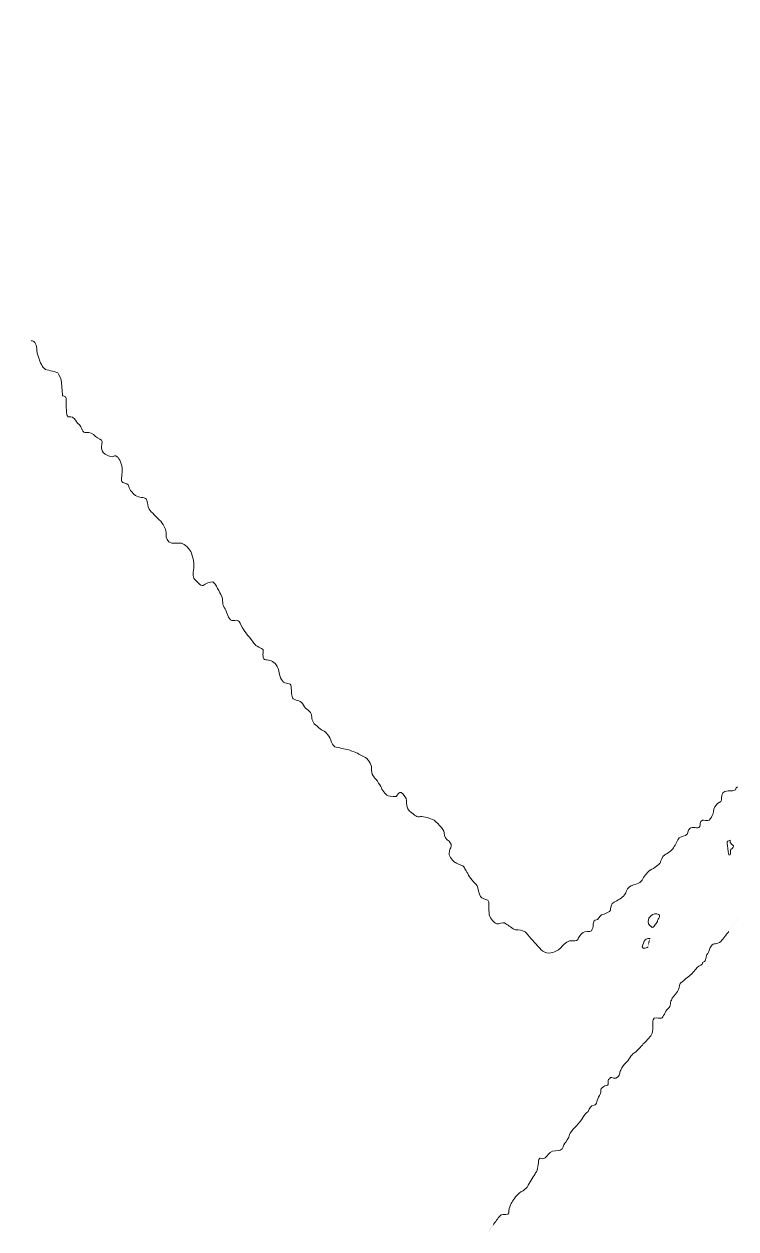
# Model space of a CAD drawing. Header units: millimetres. Extents: x 7106 to 73427, y -466 to 50348.
# Drawn here: x 34073.9 to 34131, y 24340 to 24436.6 of the extents above; entities that cross this region are included whole.
import ezdxf

# ---------------------------------------------------------------- set-up
doc = ezdxf.new("R2010")
doc.units = ezdxf.units.MM
doc.layers.add('Cotas', color=1, linetype='Continuous')
doc.layers.add('PDF11_Geometry', color=7, linetype='Continuous')
doc.layers.add('PDF11_Solid Fills', color=252, linetype='Continuous', true_color=0x8c8f90)

# ---------------------------------------------------------------- blocks, each defined once
blk = doc.blocks.new('AW-GEV-264B-370 a')
at = {"layer": 'PDF11_Solid Fills', "transparency": 33554559}
h = blk.add_hatch(color=1, dxfattribs=at)
h.paths.add_polyline_path([(-214.2593, 28.5565), (-214.2746, 28.5565)], flags=0)
h.paths.add_polyline_path([(-212.4079, 30.0774), (-212.4274, 30.0551)], flags=0)
h.paths.add_polyline_path([(-212.4315, 29.9982), (-212.4482, 29.9732)], flags=0)
h.paths.add_polyline_path([(-212.5038, 29.9371), (-212.5246, 29.9218), (-212.5399, 29.894)], flags=0)
h.paths.add_polyline_path([(-212.5774, 29.8468), (-212.6079, 29.8232), (-212.6176, 29.7829)], flags=0)
h.paths.add_polyline_path([(-212.6774, 29.7079), (-212.6815, 29.6871), (-212.7024, 29.6704), (-212.7232, 29.6579), (-212.7343, 29.6537), (-212.7385, 29.6329), (-212.7718, 29.5926), (-212.8051, 29.5524)], flags=0)
h.paths.add_polyline_path([(-212.9468, 29.4371, 0.008246), (-212.9246, 29.4621)], flags=0)
h.paths.add_polyline_path([(-212.9468, 29.4371), (-212.9732, 29.4162), (-213.0162, 29.3565), (-213.0454, 29.319)], flags=0)
h.paths.add_polyline_path([(-213.769, 28.5815), (-213.7871, 28.5496)], flags=0)
h.paths.add_polyline_path([(-214.9662, 27.2704, 0.016363), (-215.0204, 27.1982)], flags=0)
h.paths.add_polyline_path([(-216.1162, 25.8315, 0.147633), (-216.1385, 25.7954)], flags=0)
h.paths.add_polyline_path([(-216.4496, 25.3801, 0.19653), (-216.4621, 25.294)], flags=0)
h.paths.add_polyline_path([(-218.1162, 23.2149), (-218.2121, 23.2149)], flags=0)
h.paths.add_polyline_path([(-218.3607, 23.2635, 0.002706), (-218.3371, 23.2593)], flags=0)
h.paths.add_polyline_path([(-221.9399, 29.2871, 0.064397), (-221.9107, 29.3162)], flags=0)
h.paths.add_polyline_path([(-221.9107, 29.3162), (-221.8926, 29.3607)], flags=0)
h.paths.add_polyline_path([(-221.744, 29.7024), (-221.7079, 29.7482), (-221.6621, 29.7732)], flags=0)
h.paths.add_polyline_path([(-221.3343, 30.0482, 0.026324), (-221.3371, 29.994)], flags=0)
h.paths.add_polyline_path([(-221.3343, 30.0482), (-221.3037, 30.0871), (-221.2524, 30.1399), (-221.2149, 30.2051), (-221.2329, 30.2537)], flags=0)
h.paths.add_polyline_path([(-220.7649, 30.7218), (-220.7343, 30.7787), (-220.7093, 30.801)], flags=0)
h.paths.add_polyline_path([(-220.319, 31.1274, 0.012202), (-220.3593, 31.1343)], flags=0)
h.paths.add_polyline_path([(-219.9718, 31.3913), (-219.9343, 31.4204)], flags=0)
h.paths.add_polyline_path([(-219.5857, 31.3718), (-219.5621, 31.344)], flags=0)
h.paths.add_polyline_path([(-218.8496, 30.7579), (-218.8496, 30.7371)], flags=0)
h.paths.add_polyline_path([(-218.426, 30.1371, 0.036638), (-218.4287, 30.169)], flags=0)
at = {"layer": 'PDF11_Geometry', "color": 1, "lineweight": 9}
for points in [[(-218.2649, 29.9468), (-218.2454, 29.9496), (-218.2385, 29.9218), (-218.2385, 29.9024)], [(-218.2385, 29.9024), (-218.2385, 29.8829), (-218.2301, 29.8746), (-218.2274, 29.8621)], [(-218.2274, 29.8621), (-218.2246, 29.851), (-218.2121, 29.8218), (-218.1982, 29.8135)], [(-218.1982, 29.8135), (-218.1815, 29.8079), (-218.1482, 29.8024), (-218.1412, 29.7968)], [(-218.1412, 29.7968), (-218.1357, 29.7871), (-218.1232, 29.769), (-218.1232, 29.751)], [(-218.1232, 29.751), (-218.1232, 29.7329), (-218.119, 29.6899), (-218.119, 29.6899)], [(-218.119, 29.6899), (-218.119, 29.6899), (-218.1024, 29.6899), (-218.1024, 29.6787)], [(-218.1024, 29.6787), (-218.1024, 29.6635), (-218.1024, 29.6079), (-218.0968, 29.5982)], [(-218.0968, 29.5982), (-218.0912, 29.5843), (-218.0829, 29.5982), (-218.0718, 29.5912)], [(-218.0718, 29.5912), (-218.0593, 29.5843), (-218.0524, 29.5621), (-218.0399, 29.5551)], [(-218.0399, 29.5551), (-218.0301, 29.5482), (-218.0274, 29.5135), (-218.0079, 29.5204)], [(-218.0079, 29.5204), (-217.9912, 29.5232), (-217.9787, 29.5135), (-217.9649, 29.501)], [(-217.9649, 29.501), (-217.9537, 29.4926), (-217.9343, 29.4857), (-217.9343, 29.4774)], [(-217.9343, 29.4774), (-217.9343, 29.4676), (-217.9426, 29.4454), (-217.9301, 29.4274)], [(-217.9301, 29.4274), (-217.9204, 29.4162), (-217.8954, 29.4065), (-217.8885, 29.4065)], [(-217.8885, 29.4065), (-217.8843, 29.4065), (-217.8718, 29.419), (-217.8649, 29.4065)], [(-217.8649, 29.4065), (-217.8537, 29.3996), (-217.8412, 29.3704), (-217.8412, 29.344)], [(-217.8412, 29.344), (-217.8412, 29.3162), (-217.851, 29.2982), (-217.8385, 29.2871)], [(-217.8385, 29.2871), (-217.8246, 29.2815), (-217.8107, 29.2815), (-217.8107, 29.269)], [(-217.8107, 29.269), (-217.8079, 29.251), (-217.7899, 29.2329), (-217.7732, 29.2232)], [(-217.7732, 29.2232), (-217.7551, 29.2149), (-217.7315, 29.2204), (-217.726, 29.2038)], [(-217.726, 29.2038), (-217.7204, 29.1885), (-217.726, 29.1774), (-217.7162, 29.1635)], [(-217.7162, 29.1635), (-217.7065, 29.1482), (-217.6801, 29.126), (-217.6621, 29.1065)], [(-217.6621, 29.1065), (-217.6454, 29.0871), (-217.6385, 29.069), (-217.6371, 29.0565)], [(-217.6371, 29.0565), (-217.6371, 29.0426), (-217.6385, 29.0246), (-217.6246, 29.0107)], [(-217.6246, 29.0107), (-217.6107, 28.9982), (-217.5732, 29.0107), (-217.5593, 29.0024)], [(-217.5593, 29.0024), (-217.544, 28.9968), (-217.5176, 28.9649), (-217.5176, 28.9538)], [(-217.5176, 28.9538), (-217.5176, 28.9412), (-217.5079, 28.9343), (-217.5079, 28.9093)], [(-217.5079, 28.9093), (-217.5079, 28.8801), (-217.5149, 28.8579), (-217.5079, 28.8412)], [(-217.5079, 28.8412), (-217.5024, 28.8357), (-217.476, 28.801), (-217.4649, 28.8079)], [(-217.4649, 28.8079), (-217.4537, 28.8149), (-217.4329, 28.826), (-217.4204, 28.8246)], [(-217.4204, 28.8246), (-217.4051, 28.819), (-217.3885, 28.7718), (-217.3788, 28.7593)], [(-217.3788, 28.7593), (-217.3704, 28.7399), (-217.3788, 28.7149), (-217.3621, 28.6996)], [(-217.3621, 28.6996), (-217.3524, 28.6815), (-217.3496, 28.651), (-217.3315, 28.6454)], [(-217.3315, 28.6454), (-217.3107, 28.6426), (-217.2996, 28.6565), (-217.2885, 28.6218)], [(-217.2885, 28.6218), (-217.2732, 28.5899), (-217.2426, 28.5607), (-217.2287, 28.5399)], [(-217.2287, 28.5399), (-217.2204, 28.5232), (-217.1913, 28.5176), (-217.1857, 28.5079)], [(-217.1857, 28.5079), (-217.1857, 28.4912), (-217.1913, 28.4621), (-217.1732, 28.4621)], [(-217.1732, 28.4621), (-217.1593, 28.4621), (-217.1371, 28.4565), (-217.1246, 28.4385)], [(-217.1246, 28.4385), (-217.1107, 28.4204), (-217.1107, 28.3774), (-217.0954, 28.3635)], [(-217.0954, 28.3635), (-217.0843, 28.3468), (-217.0551, 28.3593), (-217.0551, 28.3371)], [(-217.0551, 28.3371), (-217.0537, 28.3135), (-217.0551, 28.2926), (-217.0454, 28.2801)], [(-217.0454, 28.2801), (-217.0287, 28.269), (-217.0093, 28.2746), (-216.9982, 28.251)], [(-216.9982, 28.251), (-216.9871, 28.2287), (-216.9635, 28.2246), (-216.9607, 28.2038)], [(-216.9607, 28.2038), (-216.9579, 28.1801), (-216.9579, 28.1704), (-216.9343, 28.1524)], [(-216.9343, 28.1524), (-216.9149, 28.1329), (-216.8996, 28.1329), (-216.8857, 28.1149)], [(-216.8857, 28.1149), (-216.8704, 28.0968), (-216.8649, 28.0565), (-216.8454, 28.0551)], [(-216.8454, 28.0551), (-216.8246, 28.0496), (-216.7996, 28.0482), (-216.7732, 28.0371)], [(-216.7732, 28.0371), (-216.744, 28.0287), (-216.7343, 28.0176), (-216.7162, 28.0107)], [(-216.7162, 28.0107), (-216.6996, 28.0037), (-216.6815, 27.9746), (-216.6815, 27.9593)], [(-216.6815, 27.9593), (-216.6815, 27.944), (-216.6815, 27.9301), (-216.6746, 27.9218)], [(-216.6746, 27.9218), (-216.6662, 27.9135), (-216.6426, 27.8815), (-216.6357, 27.8662)], [(-214.994, 27.8551), (-214.9829, 27.8565), (-214.9926, 27.8649), (-214.9801, 27.8704)], [(-216.6357, 27.8662), (-216.6301, 27.851), (-216.6107, 27.8288), (-216.6037, 27.8288)], [(-216.6037, 27.8288), (-216.5982, 27.8288), (-216.5635, 27.819), (-216.5607, 27.8329)], [(-216.5607, 27.8329), (-216.5607, 27.8385), (-216.551, 27.8468), (-216.544, 27.844)], [(-216.544, 27.844), (-216.5315, 27.8385), (-216.519, 27.8149), (-216.519, 27.8079)], [(-215.0537, 27.8093), (-215.0537, 27.819), (-215.0537, 27.844), (-215.0385, 27.8496)], [(-215.0385, 27.8496), (-215.0135, 27.8551), (-215.0051, 27.8496), (-214.994, 27.8551)], [(-216.519, 27.8079), (-216.519, 27.7982), (-216.519, 27.7663), (-216.5051, 27.7579)], [(-216.5051, 27.7579), (-216.4912, 27.7496), (-216.4732, 27.726), (-216.4593, 27.7315)], [(-215.0926, 27.7468), (-215.0912, 27.7579), (-215.0899, 27.776), (-215.0787, 27.7857)], [(-215.0787, 27.7857), (-215.0732, 27.7982), (-215.0537, 27.7982), (-215.0537, 27.8093)], [(-216.4593, 27.7315), (-216.4496, 27.7371), (-216.4149, 27.726), (-216.3982, 27.719)], [(-216.3982, 27.719), (-216.3815, 27.7121), (-216.344, 27.6732), (-216.344, 27.6565)], [(-215.1551, 27.6857), (-215.1524, 27.6954), (-215.1551, 27.7093), (-215.1426, 27.7162)], [(-215.1426, 27.7162), (-215.1385, 27.719), (-215.119, 27.7093), (-215.1107, 27.7162)], [(-215.1107, 27.7162), (-215.1037, 27.726), (-215.0982, 27.7329), (-215.0926, 27.7468)], [(-216.344, 27.6565), (-216.344, 27.6399), (-216.3329, 27.626), (-216.3204, 27.6176)], [(-215.251, 27.6329), (-215.2412, 27.6426), (-215.2204, 27.6413), (-215.2162, 27.6482)], [(-215.2162, 27.6482), (-215.2079, 27.6496), (-215.2135, 27.669), (-215.201, 27.6774)], [(-215.201, 27.6774), (-215.1899, 27.6885), (-215.1621, 27.6732), (-215.1551, 27.6857)], [(-216.3204, 27.6176), (-216.3135, 27.6079), (-216.3065, 27.601), (-216.3135, 27.5871)], [(-216.3135, 27.5871), (-216.3204, 27.5788), (-216.3204, 27.5649), (-216.3204, 27.5537)], [(-215.3176, 27.5537), (-215.3051, 27.5621), (-215.2843, 27.5746), (-215.2774, 27.5871)], [(-215.2774, 27.5871), (-215.2662, 27.601), (-215.2607, 27.6232), (-215.251, 27.6329)], [(-215.0246, 27.6179), (-215.0329, 27.6179), (-215.026, 27.5999), (-215.0246, 27.5832)], [(-215.0135, 27.6179), (-215.0135, 27.6235), (-215.0107, 27.6235), (-215.0246, 27.6179)], [(-215.001, 27.5999), (-215.0107, 27.6068), (-215.0135, 27.6082), (-215.0135, 27.6179)], [(-215.0107, 27.579), (-215.001, 27.5832), (-214.994, 27.5971), (-215.001, 27.5999)], [(-216.3204, 27.5537), (-216.3135, 27.5371), (-216.2982, 27.519), (-216.2871, 27.5163)], [(-215.3399, 27.5163), (-215.3329, 27.5274), (-215.3329, 27.5454), (-215.3176, 27.5537)], [(-215.0246, 27.5832), (-215.0204, 27.5651), (-215.026, 27.5499), (-215.0135, 27.554)], [(-215.0135, 27.554), (-215.0107, 27.561), (-215.0135, 27.579), (-215.0107, 27.579)], [(-216.2871, 27.5163), (-216.2774, 27.5093), (-216.2524, 27.5037), (-216.2524, 27.4982)], [(-216.2524, 27.4982), (-216.2454, 27.4885), (-216.2385, 27.4732), (-216.226, 27.4524)], [(-215.4232, 27.4371), (-215.4149, 27.4524), (-215.4037, 27.469), (-215.3857, 27.4829)], [(-215.3857, 27.4829), (-215.3649, 27.4926), (-215.3426, 27.5107), (-215.3399, 27.5163)], [(-216.226, 27.4524), (-216.2107, 27.4287), (-216.1871, 27.4121), (-216.1871, 27.401)], [(-215.4746, 27.4093), (-215.4649, 27.4176), (-215.4315, 27.419), (-215.4232, 27.4371)], [(-216.1871, 27.401), (-216.1829, 27.3801), (-216.1774, 27.3593), (-216.169, 27.3537)], [(-215.5537, 27.3343), (-215.5385, 27.3412), (-215.5162, 27.3537), (-215.5051, 27.3676)], [(-215.5051, 27.3676), (-215.4954, 27.3801), (-215.4954, 27.401), (-215.4746, 27.4093)], [(-216.169, 27.3537), (-216.1593, 27.3468), (-216.1385, 27.3496), (-216.1357, 27.3343)], [(-216.1357, 27.3343), (-216.1357, 27.3176), (-216.1385, 27.2746), (-216.1288, 27.2607)], [(-215.5704, 27.2968), (-215.5704, 27.3037), (-215.5676, 27.3288), (-215.5537, 27.3343)], [(-216.1288, 27.2607), (-216.1162, 27.244), (-216.1024, 27.2301), (-216.0899, 27.2329)], [(-215.6412, 27.2496), (-215.6246, 27.2524), (-215.6218, 27.2704), (-215.6121, 27.2746)], [(-215.6121, 27.2746), (-215.5996, 27.2774), (-215.5704, 27.2899), (-215.5704, 27.2968)], [(-215.3944, 27.2439), (-215.3944, 27.255), (-215.3903, 27.2661), (-215.3861, 27.2661)], [(-215.3861, 27.2661), (-215.3819, 27.2744), (-215.3653, 27.2828), (-215.3611, 27.28)], [(-215.3611, 27.28), (-215.3528, 27.28), (-215.3403, 27.2744), (-215.3417, 27.2703)], [(-215.3417, 27.2703), (-215.3417, 27.2647), (-215.3472, 27.255), (-215.3514, 27.2494)], [(-216.0899, 27.2329), (-216.0787, 27.2371), (-216.0635, 27.244), (-216.0565, 27.2329)], [(-216.0565, 27.2329), (-216.0454, 27.2287), (-216.0246, 27.2079), (-216.0121, 27.2051)], [(-216.0121, 27.2051), (-215.9954, 27.2051), (-215.9801, 27.2051), (-215.9676, 27.1954)], [(-215.9676, 27.1954), (-215.9524, 27.1815), (-215.9232, 27.1454), (-215.9149, 27.1371)], [(-215.7232, 27.1593), (-215.7176, 27.1676), (-215.7107, 27.1885), (-215.6899, 27.1954)], [(-215.6899, 27.1954), (-215.6704, 27.1982), (-215.6565, 27.1954), (-215.6551, 27.2079)], [(-215.6551, 27.2079), (-215.6468, 27.2246), (-215.6551, 27.244), (-215.6412, 27.2496)], [(-215.3764, 27.2161), (-215.3819, 27.2203), (-215.3958, 27.2286), (-215.3944, 27.2439)], [(-215.3611, 27.2314), (-215.3639, 27.2258), (-215.3694, 27.2161), (-215.3764, 27.2161)], [(-215.3514, 27.2494), (-215.3514, 27.2439), (-215.3569, 27.2342), (-215.3611, 27.2314)], [(-215.0204, 27.1982), (-215.0329, 27.1815), (-215.0454, 27.1662), (-215.0565, 27.151)], [(-215.8037, 27.119), (-215.7954, 27.126), (-215.7787, 27.151), (-215.7607, 27.1537)], [(-215.7607, 27.1537), (-215.7426, 27.1565), (-215.7274, 27.151), (-215.7232, 27.1593)], [(-215.4226, 27.1254), (-215.4171, 27.1435), (-215.4171, 27.1449), (-215.4129, 27.1518)], [(-215.4129, 27.1518), (-215.4101, 27.156), (-215.4101, 27.1601), (-215.3962, 27.1643)], [(-215.3962, 27.1643), (-215.3949, 27.1657), (-215.3851, 27.1643), (-215.3851, 27.1643)], [(-215.0565, 27.151), (-215.076, 27.1371), (-215.0912, 27.144), (-215.101, 27.1315)], [(-215.9149, 27.1371), (-215.9051, 27.126), (-215.8843, 27.0968), (-215.8565, 27.0968)], [(-215.8565, 27.0968), (-215.8315, 27.0982), (-215.8135, 27.1121), (-215.8037, 27.119)], [(-215.3949, 27.1254), (-215.3962, 27.124), (-215.4226, 27.1129), (-215.4226, 27.1254)], [(-215.1176, 27.0954), (-215.1301, 27.0829), (-215.1232, 27.0593), (-215.1385, 27.0551)], [(-215.101, 27.1315), (-215.1107, 27.119), (-215.1107, 27.1079), (-215.1176, 27.0954)], [(-215.1496, 27.0412), (-215.1649, 27.0357), (-215.1676, 27.0287), (-215.1843, 27.0093)], [(-215.1385, 27.0551), (-215.1468, 27.0524), (-215.1385, 27.0468), (-215.1496, 27.0412)], [(-215.1843, 27.0093), (-215.2037, 26.9885), (-215.2412, 26.9621), (-215.2468, 26.9551)], [(-215.2593, 26.9176), (-215.269, 26.9024), (-215.2843, 26.8885), (-215.2871, 26.8787)], [(-215.2468, 26.9551), (-215.251, 26.9426), (-215.251, 26.9315), (-215.2593, 26.9176)], [(-215.2871, 26.8787), (-215.294, 26.8718), (-215.2871, 26.851), (-215.3024, 26.8385)], [(-215.3024, 26.8385), (-215.3176, 26.8274), (-215.3232, 26.7968), (-215.3329, 26.794)], [(-215.3718, 26.7871), (-215.376, 26.7732), (-215.369, 26.7315), (-215.3788, 26.7176)], [(-215.3329, 26.794), (-215.351, 26.794), (-215.369, 26.801), (-215.3718, 26.7871)], [(-215.3788, 26.7176), (-215.3857, 26.7051), (-215.4093, 26.6829), (-215.4176, 26.6746)], [(-215.4565, 26.6343), (-215.469, 26.6301), (-215.4801, 26.6065), (-215.4954, 26.5899)], [(-215.4176, 26.6746), (-215.4287, 26.6607), (-215.4482, 26.6413), (-215.4565, 26.6343)], [(-215.4954, 26.5899), (-215.5093, 26.5746), (-215.5162, 26.569), (-215.5218, 26.5524)], [(-215.5454, 26.5149), (-215.5607, 26.5121), (-215.5704, 26.526), (-215.5746, 26.5121)], [(-215.5218, 26.5524), (-215.5315, 26.5399), (-215.5218, 26.526), (-215.5454, 26.5149)], [(-215.6135, 26.4662), (-215.6162, 26.4565), (-215.6135, 26.4482), (-215.6218, 26.4343)], [(-215.5899, 26.4815), (-215.5982, 26.4787), (-215.6051, 26.4746), (-215.6135, 26.4662)], [(-215.5746, 26.5121), (-215.5899, 26.5037), (-215.5704, 26.4829), (-215.5899, 26.4815)], [(-215.6218, 26.4343), (-215.6357, 26.4135), (-215.6315, 26.3899), (-215.6468, 26.3899)], [(-215.6746, 26.3593), (-215.6871, 26.351), (-215.6885, 26.3468), (-215.7051, 26.3218)], [(-215.6468, 26.3899), (-215.6649, 26.3871), (-215.6649, 26.376), (-215.6746, 26.3593)], [(-215.7051, 26.3218), (-215.7232, 26.2954), (-215.7538, 26.2704), (-215.7607, 26.2524)], [(-215.7607, 26.2524), (-215.7635, 26.2357), (-215.7787, 26.2162), (-215.7829, 26.2121)], [(-215.7829, 26.2121), (-215.7899, 26.2024), (-215.7899, 26.1871), (-215.8037, 26.1801)], [(-215.9037, 26.1357), (-215.9065, 26.1204), (-215.9065, 26.0857), (-215.919, 26.0746)], [(-215.8843, 26.1399), (-215.901, 26.1399), (-215.8954, 26.1496), (-215.9037, 26.1357)], [(-215.851, 26.169), (-215.8621, 26.1593), (-215.8704, 26.144), (-215.8843, 26.1399)], [(-215.8037, 26.1801), (-215.8135, 26.176), (-215.8385, 26.1801), (-215.851, 26.169)], [(-215.919, 26.0746), (-215.9232, 26.0621), (-215.944, 26.0343), (-215.9524, 26.0176)], [(-215.9524, 26.0176), (-215.9607, 26.0024), (-215.9676, 25.9982), (-215.976, 25.9912)], [(-216.0121, 25.9621), (-216.0246, 25.944), (-216.0371, 25.9287), (-216.0385, 25.9162)], [(-215.976, 25.9912), (-215.9926, 25.9843), (-215.9996, 25.976), (-216.0121, 25.9621)], [(-216.0385, 25.9162), (-216.0468, 25.9079), (-216.0385, 25.8857), (-216.0482, 25.8815)], [(-216.0843, 25.8732), (-216.0954, 25.8635), (-216.1051, 25.8454), (-216.1162, 25.8315)], [(-216.0482, 25.8815), (-216.0565, 25.8774), (-216.0829, 25.8857), (-216.0843, 25.8732)]]:
    blk.add_open_spline(points, degree=3, dxfattribs=at)
at = {"layer": 'PDF11_Solid Fills', "color": 1, "lineweight": 9, "transparency": 33554559}
blk.add_solid([(-215.3851, 27.1643), (-215.3949, 27.1476), (-215.3949, 27.1254)], dxfattribs=at)

msp = doc.modelspace()

# ---------------------------------------------------------------- block references
at = {"layer": 'Cotas', "xscale": 17.23794430566618, "yscale": 17.23794430566618, "zscale": 17.23794430566618}
msp.add_blockref('AW-GEV-264B-370 a', (37836.936, 23895.011), dxfattribs=at)

doc.saveas('drawing.dxf')
